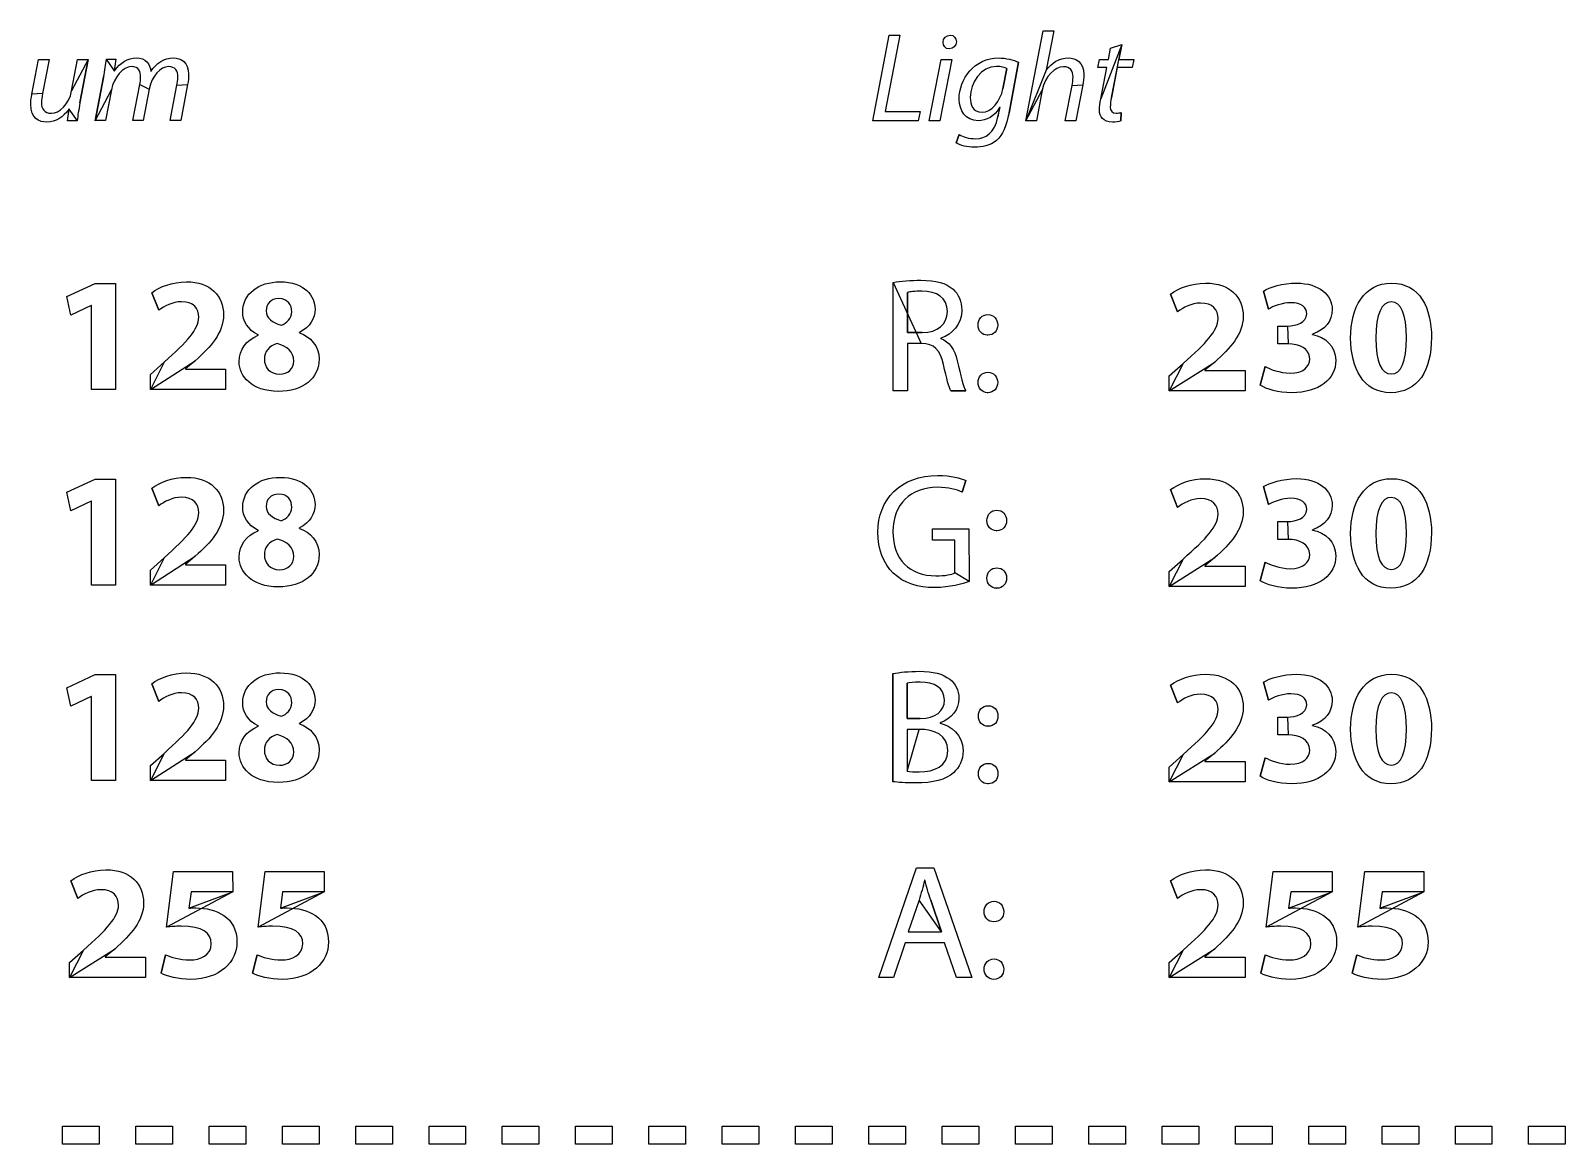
# Model space of a CAD drawing. Extents: x 1 to 901, y -2 to 434.
# Drawn here: x 584.4 to 720.4, y -2.4 to 96.2 of the extents above; entities that cross this region are included whole.
import ezdxf

# ---------------------------------------------------------------- set-up
doc = ezdxf.new("R2010")
doc.units = 0
doc.layers.add('Design_Template', color=7, linetype='CONTINUOUS')

msp = doc.modelspace()

# ---------------------------------------------------------------- linework, layer by layer
at = {"layer": 'Design_Template', "color": 7}
for points in [[(660.467067, 95.838073), (661.410683, 95.838073), (660.104076, 89.072238), (663.198842, 89.072238), (663.04049, 88.262006), (659.015102, 88.262006), (660.467067, 95.838073), (660.467067, 95.838073)], [(672.561909, 88.264413), (674.099141, 96.242387), (675.042757, 96.242387), (674.359001, 92.735929), (674.383363, 92.735929)], [(665.777137, 94.633957), (665.764144, 94.633957), (665.764144, 94.634759), (665.764144, 94.634759)], [(679.201323, 90.219398), (679.747028, 92.972581), (678.95202, 92.972581), (679.099815, 93.702591), (679.885079, 93.702591), (680.078349, 94.702144), (681.066628, 95.006182), (681.066628, 95.006182), (681.066628, 95.006182)], [(681.066628, 95.006182), (680.815701, 93.702591), (682.135301, 93.702591), (681.987505, 92.972581), (680.667906, 92.972581), (680.155495, 90.330905)], [(584.48411, 90.621305), (585.076915, 93.700185), (586.018906, 93.700185), (585.438282, 90.667031)], [(588.009268, 90.914111), (588.543605, 93.700185), (589.488844, 93.700185), (589.488844, 93.701789), (589.488032, 93.701789), (589.488032, 93.702591), (589.488032, 93.702591)], [(589.488032, 93.702591), (588.749056, 89.847975)], [(591.089417, 93.704998), (591.918532, 93.704998), (591.769112, 92.683785), (591.802407, 92.683785)], [(664.00197, 88.264413), (665.060086, 93.702591), (666.003702, 93.702591), (664.945586, 88.264413), (664.00197, 88.264413), (664.00197, 88.264413)], [(670.530944, 91.087388), (670.880942, 92.894766), (670.880942, 92.894766)], [(671.917945, 93.445082), (671.077461, 88.951104)], [(590.099514, 88.264413), (590.83849, 92.120634)], [(594.877683, 91.058509), (594.343347, 88.270831), (593.43465, 88.270831), (594.050193, 91.462822)], [(598.288341, 91.484482), (597.674423, 88.270831), (596.752733, 88.270831), (597.344726, 91.404261)], [(677.627548, 91.445976), (677.012005, 88.265215), (676.066766, 88.265215), (676.682309, 91.398646)], [(591.534427, 91.002354), (591.022016, 88.271633), (590.100326, 88.271633), (590.100326, 88.264413), (590.099514, 88.264413), (590.099514, 88.264413), (590.099514, 88.264413)], [(674.019559, 90.983101), (673.507149, 88.261204), (672.563533, 88.261204), (672.563533, 88.264413), (672.561909, 88.264413), (672.561909, 88.264413), (672.561909, 88.264413)], [(588.498129, 88.262006), (587.643029, 88.262006), (587.794072, 89.284824), (587.770522, 89.284824)], [(670.098115, 88.615781), (670.280829, 89.424408), (670.247534, 89.424408)], [(681.02034, 88.985599), (680.974053, 88.244358)], [(666.392679, 86.301406), (666.660659, 87.029813), (666.660659, 87.029813), (666.660659, 87.029813)], [(589.772397, 71.881864), (589.743522, 71.881864), (587.953252, 71.030041), (587.59231, 72.676737), (590.090828, 73.831751), (591.896339, 73.831751), (591.896339, 64.444861), (589.7732, 64.444861), (589.7732, 71.881864), (589.772397, 71.881864)], [(663.292229, 68.538883), (662.092814, 68.538883), (662.092814, 64.320865), (660.821126, 64.320865), (660.821126, 73.931335), (660.820314, 73.931335), (660.820314, 73.931335), (660.820314, 73.931335)], [(595.735154, 71.463973), (595.114334, 73.023241)], [(662.092814, 73.051312), (662.092814, 69.497523), (662.092814, 69.497523)], [(686.016954, 71.32977), (685.38923, 72.904507)], [(694.074227, 71.576851), (693.61866, 73.165225)], [(605.250378, 71.419858), (605.250378, 71.419858)], [(608.210901, 69.514086), (608.210901, 69.469971)], [(662.092814, 69.497523), (663.395361, 69.497523)], [(695.81285, 68.498773), (694.907402, 68.498773), (694.907402, 70.07351), (695.769811, 70.07351)], [(604.528494, 69.25501), (604.528494, 69.283084), (604.528494, 69.283084)], [(665.033288, 69.004967), (665.033288, 68.960845)], [(669.195915, 69.264883), (669.18211, 69.264883), (669.18211, 69.264883)], [(697.975369, 69.351521), (697.975369, 69.323444)], [(703.586713, 69.004967), (703.586713, 69.004967)], [(708.515114, 69.063528), (708.515114, 69.063528)], [(598.969993, 67.000328), (598.103733, 66.279247), (598.103733, 66.250372), (601.656201, 66.250372), (601.656201, 64.444861), (594.998833, 64.444861), (594.998833, 64.444861)], [(594.998833, 64.444861), (594.998833, 65.773127), (596.197159, 66.856754)], [(607.705583, 66.972255), (607.705583, 66.972255)], [(689.306614, 66.881518), (688.429588, 66.15953), (688.429588, 66.131452), (692.012403, 66.131452), (692.012403, 64.324876), (685.269857, 64.324876), (685.269857, 64.324876), (685.269857, 64.324876), (685.269857, 64.324876)], [(685.269857, 64.324876), (685.269857, 65.653335), (686.499318, 66.75156)], [(693.326318, 64.829466), (693.778636, 66.478007), (693.778636, 66.478007), (693.778636, 66.478007)], [(667.241283, 64.324876), (665.926556, 64.324876)], [(669.195915, 64.166841), (669.18211, 64.166841), (669.18211, 64.166841)], [(589.772397, 54.557466), (589.743522, 54.557466), (587.953252, 53.705644), (587.59231, 55.35234), (590.090828, 56.507353), (591.896339, 56.507353), (591.896339, 47.119662), (589.7732, 47.119662), (589.7732, 54.557466), (589.772397, 54.557466)], [(667.238847, 56.387816), (666.9327, 55.36179)], [(694.074227, 54.252334), (693.61866, 55.839906)], [(595.735154, 54.139576), (595.114334, 55.698844)], [(686.016954, 54.002847), (685.38923, 55.577584)], [(605.250378, 54.095461), (605.250378, 54.095461)], [(604.528494, 51.929811), (604.528494, 51.958687), (604.528494, 51.958687)], [(608.210901, 52.189689), (608.210901, 52.145574)], [(666.288735, 48.198059), (666.288735, 51.101255), (664.28538, 51.101255), (664.28538, 52.112039), (667.530377, 52.112039), (667.532813, 47.431948), (667.532813, 47.431948), (667.532813, 47.431948), (667.532813, 47.431948)], [(669.986051, 51.937959), (669.972245, 51.937959), (669.972245, 51.937959)], [(695.81285, 51.171047), (694.907402, 51.171047), (694.907402, 52.745784), (695.769811, 52.745784)], [(697.975369, 52.026202), (697.975369, 51.998125)], [(703.586713, 51.678043), (703.586713, 51.678043)], [(708.515114, 51.735802), (708.515114, 51.735802)], [(598.969993, 49.676733), (598.103733, 48.95485), (598.103733, 48.926777), (601.656201, 48.926777), (601.656201, 47.120464), (594.998833, 47.120464), (594.998833, 47.119662)], [(594.998833, 47.119662), (594.998833, 48.447927), (596.197159, 49.532357)], [(607.705583, 49.647858), (607.705583, 49.647858)], [(689.306614, 49.55299), (688.429588, 48.832606), (688.429588, 48.804529), (692.012403, 48.804529), (692.012403, 46.997953), (685.269857, 46.997953), (685.269857, 46.997953), (685.269857, 46.997953), (685.269857, 46.997953)], [(685.269857, 46.997953), (685.269857, 48.326412), (686.499318, 49.423032)], [(693.326318, 47.505752), (693.778636, 49.150281), (693.778636, 49.150281), (693.778636, 49.150281)], [(669.986051, 46.839116), (669.972245, 46.839116), (669.972245, 46.839116)], [(589.772397, 37.233069), (589.743522, 37.233069), (587.953252, 36.381247), (587.59231, 38.027943), (590.090828, 39.182154), (591.896339, 39.182154), (591.896339, 29.795265), (589.7732, 29.795265), (589.7732, 37.233069), (589.772397, 37.233069)], [(595.735154, 36.814377), (595.114334, 38.372843)], [(660.791892, 29.698305), (660.791892, 39.276686), (660.791892, 39.276686), (660.791892, 39.276686), (660.791892, 39.276686)], [(662.064392, 38.422333), (662.064392, 35.288903), (662.064392, 35.288903), (662.064392, 35.288903)], [(686.016954, 36.675121), (685.38923, 38.249858)], [(694.074227, 36.922202), (693.61866, 38.510576)], [(605.250378, 36.771064), (605.250378, 36.771064)], [(695.81285, 33.844124), (694.907402, 33.844124), (694.907402, 35.418861), (695.769811, 35.418861)], [(604.528494, 34.605414), (604.528494, 34.634289), (604.528494, 34.634289)], [(608.210901, 34.86449), (608.210901, 34.820375)], [(663.115199, 34.335878), (662.061956, 34.335878), (662.064392, 30.624055), (662.064392, 30.624055), (662.064392, 30.624055)], [(662.064392, 35.288903), (663.219143, 35.288903)], [(664.972384, 34.912667), (664.972384, 34.884589)], [(669.226773, 34.610234), (669.210532, 34.610234), (669.210532, 34.610234), (669.210532, 34.610234)], [(697.975369, 34.696872), (697.975369, 34.668795)], [(703.586713, 34.351922), (703.586713, 34.351922)], [(708.515114, 34.408077), (708.515114, 34.408077)], [(598.969993, 32.350732), (598.103733, 31.628848), (598.103733, 31.600775), (601.656201, 31.600775), (601.656201, 29.794463), (594.998833, 29.794463), (594.998833, 29.794463)], [(594.998833, 29.794463), (594.998833, 31.122728), (596.197159, 32.207157)], [(607.705583, 32.323461), (607.705583, 32.323461)], [(689.306614, 32.226869), (688.429588, 31.504881), (688.429588, 31.478408), (692.012403, 31.478408), (692.012403, 29.671832), (685.269857, 29.671832), (685.269857, 29.671832), (685.269857, 29.671832), (685.269857, 29.671832)], [(685.269857, 29.671832), (685.269857, 30.998686), (686.499318, 32.096911)], [(693.326318, 30.176422), (693.778636, 31.823358), (693.778636, 31.823358), (693.778636, 31.823358)], [(669.226773, 29.512192), (669.210532, 29.512192), (669.210532, 29.512192), (669.210532, 29.512192)], [(661.873558, 15.404536), (660.85036, 12.343304), (659.534009, 12.343304), (662.882138, 22.078117), (664.417746, 22.078117), (667.78374, 12.343304), (666.422725, 12.343304), (665.369482, 15.404536), (661.873558, 15.404536), (661.873558, 15.404536)], [(588.569591, 19.347395), (587.941867, 20.922133)], [(596.419788, 16.805193), (597.045887, 21.731562), (602.279623, 21.731562), (602.282059, 19.926591), (602.282059, 19.926591), (602.282059, 19.926591)], [(604.532281, 16.805193), (605.160004, 21.731562), (610.39374, 21.731562), (610.395364, 19.926591), (610.395364, 19.926591), (610.395364, 19.926591)], [(663.628422, 20.96465), (663.6, 20.96465)], [(686.016954, 19.347395), (685.38923, 20.922133)], [(693.867151, 16.805193), (694.49325, 21.731562), (699.726986, 21.731562), (699.729422, 19.926591), (699.729422, 19.926591), (699.729422, 19.926591)], [(701.979644, 16.805193), (702.607367, 21.731562), (707.841103, 21.731562), (707.842727, 19.926591), (707.842727, 19.926591), (707.842727, 19.926591)], [(602.282059, 19.926591), (598.597736, 19.926591), (598.393097, 18.481811)], [(610.395364, 19.926591), (606.711041, 19.926591), (606.506402, 18.481811)], [(663.103831, 19.2038), (662.139102, 16.38644), (665.106374, 16.38644), (665.106374, 16.38644), (665.106374, 16.38644)], [(665.106374, 16.38644), (664.140833, 19.187756)], [(699.729422, 19.926591), (696.0451, 19.926591), (695.84046, 18.481811)], [(707.842727, 19.926591), (704.158405, 19.926591), (703.953765, 18.481811)], [(669.736748, 17.28331), (669.722943, 17.28331), (669.722943, 17.28331)], [(591.859251, 14.897539), (590.982225, 14.177155), (590.982225, 14.147473), (594.56504, 14.147473), (594.56504, 12.342502), (587.822494, 12.342502), (587.822494, 12.342502), (587.822494, 12.342502), (587.822494, 12.342502)], [(587.822494, 12.342502), (587.822494, 13.670961), (589.051955, 14.769186)], [(595.936611, 12.717134), (596.331273, 14.36407)], [(604.049916, 12.717134), (604.444578, 14.36407)], [(689.306614, 14.897539), (688.429588, 14.177155), (688.429588, 14.147473), (692.012403, 14.147473), (692.012403, 12.342502), (685.269857, 12.342502), (685.269857, 12.342502), (685.269857, 12.342502), (685.269857, 12.342502)], [(685.269857, 12.342502), (685.269857, 13.670961), (686.499318, 14.769186)], [(693.383975, 12.717134), (693.778636, 14.36407)], [(701.49728, 12.717134), (701.891941, 14.36407)], [(669.736748, 12.182862), (669.722943, 12.182862), (669.722943, 12.182862)], [(590.445452, -2.433395), (587.197207, -2.433395), (587.197207, -0.828976), (590.445452, -0.828976), (590.445452, -2.433395), (590.445452, -2.433395), (590.445452, -2.433395)], [(596.941943, -2.433395), (593.693698, -2.433395), (593.693698, -0.828976), (596.941943, -0.828976), (596.941943, -2.433395), (596.941943, -2.433395), (596.941943, -2.433395)], [(603.438434, -2.433395), (600.190189, -2.433395), (600.190189, -0.828976), (603.438434, -0.828976), (603.438434, -2.433395), (603.438434, -2.433395), (603.438434, -2.433395)], [(609.934925, -2.433395), (606.68668, -2.433395), (606.68668, -0.828976), (609.934925, -0.828976), (609.934925, -2.433395), (609.934925, -2.433395), (609.934925, -2.433395)], [(616.431416, -2.433395), (613.18317, -2.433395), (613.18317, -0.828976), (616.431416, -0.828976), (616.431416, -2.433395), (616.431416, -2.433395), (616.431416, -2.433395)], [(622.927907, -2.433395), (619.679661, -2.433395), (619.679661, -0.828976), (622.927907, -0.828976), (622.927907, -2.433395), (622.927907, -2.433395), (622.927907, -2.433395)], [(629.424398, -2.433395), (626.176152, -2.433395), (626.176152, -0.828976), (629.424398, -0.828976), (629.424398, -2.433395), (629.424398, -2.433395), (629.424398, -2.433395)], [(635.920889, -2.433395), (632.672643, -2.433395), (632.672643, -0.828976), (635.920889, -0.828976), (635.920889, -2.433395), (635.920889, -2.433395), (635.920889, -2.433395)], [(642.417379, -2.433395), (639.169134, -2.433395), (639.169134, -0.828976), (642.417379, -0.828976), (642.417379, -2.433395), (642.417379, -2.433395), (642.417379, -2.433395)], [(648.91387, -2.433395), (645.665625, -2.433395), (645.665625, -0.828976), (648.91387, -0.828976), (648.91387, -2.433395), (648.91387, -2.433395), (648.91387, -2.433395)], [(655.410361, -2.433395), (652.162116, -2.433395), (652.162116, -0.828976), (655.410361, -0.828976), (655.410361, -2.433395), (655.410361, -2.433395), (655.410361, -2.433395)], [(661.906852, -2.433395), (658.658607, -2.433395), (658.658607, -0.828976), (661.906852, -0.828976), (661.906852, -2.433395), (661.906852, -2.433395), (661.906852, -2.433395)], [(668.403343, -2.433395), (665.155098, -2.433395), (665.155098, -0.828976), (668.403343, -0.828976), (668.403343, -2.433395), (668.403343, -2.433395), (668.403343, -2.433395)], [(674.899834, -2.433395), (671.651588, -2.433395), (671.651588, -0.828976), (674.899834, -0.828976), (674.899834, -2.433395), (674.899834, -2.433395), (674.899834, -2.433395)], [(681.396325, -2.433395), (678.148079, -2.433395), (678.148079, -0.828976), (681.396325, -0.828976), (681.396325, -2.433395), (681.396325, -2.433395), (681.396325, -2.433395)], [(687.892816, -2.433395), (684.64457, -2.433395), (684.64457, -0.828976), (687.892816, -0.828976), (687.892816, -2.433395), (687.892816, -2.433395), (687.892816, -2.433395)], [(694.389306, -2.433395), (691.141061, -2.433395), (691.141061, -0.828976), (694.389306, -0.828976), (694.389306, -2.433395), (694.389306, -2.433395), (694.389306, -2.433395)], [(700.885797, -2.433395), (697.637552, -2.433395), (697.637552, -0.828976), (700.885797, -0.828976), (700.885797, -2.433395), (700.885797, -2.433395), (700.885797, -2.433395)], [(707.382288, -2.433395), (704.134043, -2.433395), (704.134043, -0.828976), (707.382288, -0.828976), (707.382288, -2.433395), (707.382288, -2.433395), (707.382288, -2.433395)], [(713.878779, -2.433395), (710.630534, -2.433395), (710.630534, -0.828976), (713.878779, -0.828976), (713.878779, -2.433395), (713.878779, -2.433395), (713.878779, -2.433395)], [(720.37527, -2.433395), (717.127025, -2.433395), (717.127025, -0.828976), (720.37527, -0.828976), (720.37527, -2.433395), (720.37527, -2.433395), (720.37527, -2.433395)]]:
    msp.add_lwpolyline(points, close=True, dxfattribs=at)
for points in [[(665.229807, 95.220372), (665.2428, 95.578959), (665.515653, 95.848502), (665.855906, 95.848502)], [(665.764144, 94.634759), (665.445003, 94.634759), (665.229807, 94.882642), (665.229807, 95.220372)], [(666.412981, 95.263691), (666.401612, 94.892268), (666.140128, 94.633957), (665.777137, 94.633957)], [(665.855906, 95.848502), (666.19616, 95.848502), (666.412981, 95.600619), (666.412981, 95.263691)], [(590.83849, 92.120634), (590.951367, 92.727105), (591.030137, 93.256563), (591.089417, 93.704998)], [(593.2966, 93.057615), (592.603099, 93.057615), (591.752059, 92.159942), (591.534427, 91.002354)], [(591.802407, 92.683785), (592.314818, 93.436258), (593.00913, 93.830945), (593.737549, 93.830945)], [(594.118406, 92.125447), (594.118406, 92.585916), (593.993348, 93.057615), (593.2966, 93.057615)], [(593.737549, 93.830945), (594.578033, 93.830945), (594.975943, 93.303091), (595.02223, 92.6164)], [(596.595193, 93.057615), (595.913062, 93.057615), (595.105873, 92.27145), (594.877683, 91.058509)], [(595.02223, 92.6164), (595.512715, 93.402565), (596.218397, 93.819714), (597.047511, 93.830945)], [(597.424308, 92.114216), (597.424308, 92.687796), (597.206675, 93.057615), (596.595193, 93.057615)], [(597.047511, 93.830945), (597.683355, 93.830945), (598.37848, 93.426631), (598.37848, 92.403814)], [(666.661471, 90.156023), (666.650102, 91.998698), (668.028983, 93.830143), (670.155771, 93.830143)], [(669.972245, 93.073659), (668.597426, 93.073659), (667.652186, 91.658561), (667.640817, 90.313256)], [(670.880942, 92.894766), (670.711221, 92.973383), (670.368531, 93.073659), (669.972245, 93.073659)], [(670.155771, 93.830143), (670.791615, 93.830143), (671.48674, 93.649645), (671.917945, 93.445082)], [(675.897045, 93.051197), (675.169438, 93.051197), (674.249373, 92.206471), (674.019559, 90.983101)], [(674.383363, 92.735929), (674.847862, 93.398554), (675.518625, 93.826132), (676.350175, 93.826132)], [(676.750522, 92.15192), (676.750522, 92.658115), (676.512588, 93.051197), (675.897045, 93.051197)], [(676.350175, 93.826132), (676.976275, 93.826132), (677.716063, 93.441873), (677.716063, 92.364506)], [(594.050193, 91.462822), (594.094856, 91.699474), (594.118406, 91.912862), (594.118406, 92.125447)], [(597.344726, 91.404261), (597.389389, 91.606418), (597.424308, 91.889598), (597.424308, 92.114216)], [(598.37848, 92.403814), (598.37848, 92.147107), (598.345185, 91.786113), (598.288341, 91.484482)], [(676.682309, 91.398646), (676.717227, 91.600802), (676.750522, 91.849487), (676.750522, 92.15192)], [(677.716063, 92.364506), (677.716063, 92.073304), (677.681144, 91.725145), (677.627548, 91.445976)], [(584.382602, 89.710797), (584.382602, 89.967504), (584.415897, 90.262717), (584.48411, 90.621305)], [(585.438282, 90.667031), (585.370069, 90.362993), (585.336774, 90.106286), (585.336774, 89.869634)], [(585.336774, 89.869634), (585.336774, 89.30889), (585.576332, 88.924631), (586.223545, 88.924631)], [(586.223545, 88.924631), (586.907301, 88.924631), (587.782703, 89.710797), (588.009268, 90.914111)], [(588.749056, 89.847975), (588.634556, 89.241504), (588.555786, 88.71365), (588.498129, 88.262006)], [(668.33513, 88.26682), (667.233163, 88.26682), (666.661471, 89.187756), (666.661471, 90.156023)], [(667.640817, 90.313256), (667.640817, 89.716412), (667.856826, 89.009666), (668.698933, 89.009666)], [(668.698933, 89.009666), (669.506122, 89.009666), (670.337673, 90.02045), (670.530944, 91.087388)], [(679.086822, 89.19658), (679.086822, 89.513453), (679.120117, 89.826315), (679.201323, 90.219398)], [(680.155495, 90.330905), (680.098651, 90.028472), (680.052363, 89.746094), (680.052363, 89.466123)], [(585.825635, 88.137664), (585.121578, 88.137664), (584.382602, 88.476196), (584.382602, 89.710797)], [(587.770522, 89.284824), (587.280037, 88.576472), (586.554054, 88.137664), (585.825635, 88.137664)], [(668.118309, 86.671225), (669.039999, 86.671225), (669.765982, 87.142924), (670.098115, 88.615781)], [(670.247534, 89.424408), (669.768418, 88.648671), (669.09928, 88.26682), (668.33513, 88.26682)], [(671.077461, 88.951104), (670.849272, 87.803945), (670.543125, 87.006548), (669.962501, 86.524421)], [(680.246446, 88.142477), (679.405962, 88.142477), (679.086822, 88.648671), (679.086822, 89.19658)], [(680.052363, 89.466123), (680.052363, 89.143635), (680.210715, 88.941478), (680.576143, 88.941478)], [(680.576143, 88.941478), (680.736119, 88.941478), (680.896907, 88.952709), (681.02034, 88.985599)], [(680.974053, 88.244358), (680.804332, 88.188203), (680.518486, 88.142477), (680.246446, 88.142477)], [(668.040352, 85.916346), (667.369589, 85.916346), (666.742677, 86.074381), (666.392679, 86.301406)], [(666.660659, 87.029813), (666.990356, 86.826051), (667.537686, 86.671225), (668.118309, 86.671225)], [(669.962501, 86.524421), (669.416796, 86.051117), (668.676196, 85.916346), (668.040352, 85.916346)], [(595.114334, 73.023241), (595.807342, 73.557435), (596.919844, 73.990565), (598.175921, 73.990565)], [(598.175921, 73.990565), (600.313498, 73.990565), (601.468511, 72.748926), (601.468511, 71.058917)], [(603.171354, 71.34767), (603.171354, 72.935813), (604.600683, 73.990565), (606.478381, 73.990565)], [(606.478381, 73.990565), (608.672907, 73.990565), (609.583282, 72.72005), (609.583282, 71.578673)], [(660.820314, 73.931335), (661.464279, 74.059689), (662.385968, 74.133492), (663.262995, 74.133492)], [(663.262995, 74.133492), (664.624009, 74.133492), (665.499412, 73.887214), (666.114954, 73.339305)], [(685.38923, 72.904507), (686.104656, 73.438779), (687.216368, 73.872774), (688.502674, 73.872774)], [(688.502674, 73.872774), (690.651388, 73.872774), (691.836186, 72.630152), (691.836186, 70.925456)], [(693.61866, 73.165225), (694.187915, 73.527022), (695.329674, 73.873576), (696.55751, 73.873576)], [(696.55751, 73.873576), (698.589288, 73.873576), (699.717241, 72.819473), (699.717241, 71.532729)], [(701.351109, 69.005769), (701.351109, 71.722853), (702.519665, 73.871972), (704.976962, 73.871972)], [(704.976962, 73.871972), (707.520339, 73.873576), (708.515114, 71.63461), (708.515114, 69.063528)], [(597.742791, 72.22917), (596.93348, 72.22917), (596.226034, 71.824915), (595.735154, 71.463973)], [(599.273184, 70.856789), (599.273184, 71.621986), (598.825616, 72.22917), (597.742791, 72.22917)], [(606.376516, 72.503485), (605.625757, 72.503485), (605.250378, 71.998167), (605.250378, 71.419858)], [(607.517091, 71.334034), (607.517091, 71.925979), (607.185025, 72.503485), (606.376516, 72.503485)], [(663.350697, 73.168434), (662.736779, 73.168434), (662.297454, 73.110675), (662.092814, 73.051312)], [(665.61716, 71.346616), (665.61716, 72.602877), (664.695471, 73.151588), (663.350697, 73.168434)], [(666.114954, 73.339305), (666.611124, 72.90531), (666.890473, 72.24108), (666.890473, 71.490212)], [(688.050355, 72.11032), (687.230174, 72.11032), (686.513123, 71.706006), (686.016954, 71.32977)], [(689.614386, 70.737739), (689.614386, 71.503849), (689.146638, 72.11032), (688.050355, 72.11032)], [(696.061341, 72.140804), (695.285822, 72.140804), (694.467264, 71.808689), (694.074227, 71.576851)], [(697.465395, 71.158097), (697.465395, 71.720446), (696.997648, 72.140804), (696.061341, 72.140804)], [(704.947728, 72.2122), (704.127546, 72.2122), (703.572908, 71.186175), (703.586713, 69.004967)], [(706.292502, 69.034649), (706.292502, 71.113976), (705.836935, 72.2122), (704.947728, 72.2122)], [(596.197159, 66.856754), (598.262547, 68.705577), (599.258746, 69.759527), (599.273184, 70.856789)], [(601.468511, 71.058917), (601.468511, 69.470773), (600.342373, 68.213894), (598.969993, 67.000328)], [(604.528494, 69.283084), (603.618119, 69.759527), (603.171354, 70.524723), (603.171354, 71.34767)], [(605.250378, 71.419858), (605.250378, 70.784601), (605.813447, 70.380346), (606.564205, 70.149344)], [(606.564205, 70.149344), (607.070326, 70.29372), (607.517091, 70.755726), (607.517091, 71.334034)], [(609.583282, 71.578673), (609.583282, 70.770163), (609.150152, 69.976092), (608.210901, 69.514086)], [(663.395361, 69.497523), (664.754751, 69.497523), (665.61716, 70.233952), (665.61716, 71.346616)], [(666.890473, 71.490212), (666.890473, 70.203468), (666.070291, 69.351521), (665.033288, 69.004967)], [(668.333506, 70.160951), (668.333506, 70.695222), (668.699745, 71.083492), (669.210532, 71.083492)], [(669.210532, 71.083492), (669.722943, 71.083492), (670.059136, 70.695222), (670.072941, 70.160951)], [(686.499318, 66.75156), (688.575759, 68.586213), (689.584339, 69.641119), (689.614386, 70.737739)], [(691.836186, 70.925456), (691.836186, 69.350719), (690.67981, 68.094459), (689.306614, 66.881518)], [(695.769811, 70.07351), (696.515283, 70.089554), (697.465395, 70.361503), (697.465395, 71.158097)], [(699.717241, 71.532729), (699.717241, 70.536385), (699.147986, 69.757439), (697.975369, 69.351521)], [(608.210901, 69.469971), (609.134912, 69.123467), (609.944223, 68.343833), (609.944223, 67.145507)], [(669.18211, 69.264883), (668.68594, 69.264883), (668.333506, 69.654757), (668.333506, 70.160951)], [(670.072941, 70.160951), (670.072941, 69.654757), (669.736748, 69.264883), (669.195915, 69.264883)], [(602.852923, 66.900067), (602.852923, 68.027007), (603.50342, 68.806641), (604.528494, 69.25501)], [(606.232139, 68.517085), (605.510256, 68.314958), (605.091563, 67.795202), (605.091563, 67.116632)], [(607.705583, 66.972255), (607.705583, 67.7944), (607.084763, 68.286083), (606.232139, 68.517085)], [(665.267162, 66.64968), (664.977256, 67.992578), (664.448604, 68.498773), (663.292229, 68.538883)], [(665.033288, 68.960845), (665.795002, 68.700929), (666.246508, 68.007018), (666.47957, 66.996234)], [(697.728503, 67.155874), (697.728503, 68.080019), (696.793008, 68.498773), (695.81285, 68.498773)], [(697.975369, 69.323444), (699.115504, 69.121287), (700.037193, 68.269341), (700.037193, 67.040356)], [(704.903877, 64.166039), (702.449015, 64.166039), (701.365726, 66.350456), (701.351109, 69.005769)], [(703.586713, 69.004967), (703.570472, 66.853441), (704.099124, 65.827415), (704.959909, 65.827415)], [(708.515114, 69.063528), (708.515114, 66.160332), (707.330316, 64.166039), (704.903877, 64.166039)], [(704.959909, 65.827415), (705.822318, 65.827415), (706.292502, 66.895958), (706.292502, 69.034649)], [(606.333203, 64.286047), (603.950186, 64.286047), (602.852923, 65.629552), (602.852923, 66.900067)], [(605.091563, 67.116632), (605.076324, 66.437259), (605.596882, 65.802002), (606.419829, 65.802002)], [(609.944223, 67.145507), (609.944223, 65.44106), (608.514894, 64.286047), (606.333203, 64.286047)], [(606.419829, 65.802002), (607.185025, 65.802002), (607.705583, 66.30732), (607.705583, 66.972255)], [(665.926556, 64.324876), (665.764956, 64.61287), (665.545699, 65.437541), (665.267162, 66.64968)], [(666.47957, 66.996234), (666.801146, 65.639698), (667.036644, 64.699508), (667.241283, 64.324876)], [(695.986631, 65.899614), (697.143007, 65.899614), (697.728503, 66.448325), (697.728503, 67.155874)], [(700.037193, 67.040356), (700.037193, 65.379782), (698.560866, 64.166841), (696.148231, 64.166841)], [(668.333506, 65.061305), (668.333506, 65.597181), (668.699745, 65.973417), (669.210532, 65.973417)], [(669.210532, 65.973417), (669.722943, 65.973417), (670.059136, 65.597181), (670.072941, 65.061305)], [(693.778636, 66.478007), (694.173298, 66.27585), (695.081183, 65.899614), (695.986631, 65.899614)], [(669.18211, 64.166841), (668.68594, 64.166841), (668.333506, 64.556715), (668.333506, 65.061305)], [(670.072941, 65.061305), (670.072941, 64.556715), (669.736748, 64.166841), (669.195915, 64.166841)], [(696.148231, 64.166841), (694.91877, 64.166841), (693.881768, 64.483714), (693.326318, 64.829466)], [(595.114334, 55.698844), (595.807342, 56.233038), (596.919844, 56.666168), (598.175921, 56.666168)], [(598.175921, 56.666168), (600.313498, 56.666168), (601.468511, 55.424528), (601.468511, 53.734519)], [(603.171354, 54.023273), (603.171354, 55.611416), (604.600683, 56.666168), (606.478381, 56.666168)], [(606.478381, 56.666168), (608.672907, 56.666168), (609.583282, 55.395653), (609.583282, 54.254275)], [(659.447118, 51.809606), (659.463359, 54.712802), (661.48052, 56.836251), (664.782361, 56.836251)], [(664.751503, 55.781345), (662.353486, 55.781345), (660.789456, 54.306884), (660.789456, 51.86576)], [(666.9327, 55.36179), (666.406484, 55.593628), (665.747902, 55.781345), (664.751503, 55.781345)], [(664.782361, 56.836251), (665.92412, 56.836251), (666.815763, 56.589972), (667.238847, 56.387816)], [(685.38923, 55.577584), (686.104656, 56.111855), (687.216368, 56.544246), (688.502674, 56.544246)], [(688.502674, 56.544246), (690.651388, 56.544246), (691.836186, 55.303228), (691.836186, 53.598533)], [(693.61866, 55.839906), (694.187915, 56.201703), (695.329674, 56.548257), (696.55751, 56.548257)], [(696.55751, 56.548257), (698.589288, 56.548257), (699.717241, 55.494154), (699.717241, 54.209014)], [(701.351109, 51.678043), (701.351109, 54.393523), (702.519665, 56.544246), (704.976962, 56.544246)], [(704.976962, 56.544246), (707.520339, 56.545851), (708.515114, 54.306884), (708.515114, 51.735802)], [(597.742791, 54.904772), (596.93348, 54.904772), (596.226034, 54.500518), (595.735154, 54.139576)], [(599.273184, 53.532392), (599.273184, 54.297588), (598.825616, 54.904772), (597.742791, 54.904772)], [(606.376516, 55.179088), (605.625757, 55.178286), (605.250378, 54.672968), (605.250378, 54.095461)], [(607.517091, 54.009637), (607.517091, 54.601582), (607.185025, 55.179088), (606.376516, 55.179088)], [(688.050355, 54.783396), (687.230174, 54.783396), (686.513123, 54.379083), (686.016954, 54.002847)], [(689.614386, 53.410816), (689.614386, 54.176926), (689.146638, 54.783396), (688.050355, 54.783396)], [(696.061341, 54.814683), (695.285822, 54.814683), (694.467264, 54.482568), (694.074227, 54.252334)], [(697.465395, 53.830372), (697.465395, 54.39272), (696.997648, 54.814683), (696.061341, 54.814683)], [(704.947728, 54.885277), (704.127546, 54.885277), (703.572908, 53.858449), (703.586713, 51.678043)], [(706.292502, 51.707725), (706.292502, 53.787052), (705.836935, 54.885277), (704.947728, 54.885277)], [(596.197159, 49.532357), (598.262547, 51.380378), (599.258746, 52.43513), (599.273184, 53.532392)], [(601.468511, 53.734519), (601.468511, 52.146376), (600.342373, 50.889497), (598.969993, 49.676733)], [(604.528494, 51.958687), (603.618119, 52.43513), (603.171354, 53.200326), (603.171354, 54.023273)], [(605.250378, 54.095461), (605.250378, 53.460204), (605.813447, 53.055949), (606.564205, 52.824946)], [(606.564205, 52.824946), (607.070326, 52.969323), (607.517091, 53.431328), (607.517091, 54.009637)], [(609.583282, 54.254275), (609.583282, 53.445766), (609.150152, 52.651694), (608.210901, 52.189689)], [(669.123641, 52.832423), (669.123641, 53.366694), (669.488257, 53.756568), (670.000668, 53.756568)], [(670.000668, 53.756568), (670.513078, 53.756568), (670.849272, 53.366694), (670.863077, 52.832423)], [(686.499318, 49.423032), (688.575759, 51.257686), (689.584339, 52.314196), (689.614386, 53.410816)], [(691.836186, 53.598533), (691.836186, 52.023796), (690.67981, 50.767536), (689.306614, 49.55299)], [(695.769811, 52.745784), (696.515283, 52.761828), (697.465395, 53.033778), (697.465395, 53.830372)], [(699.717241, 54.209014), (699.717241, 53.21267), (699.147986, 52.43212), (697.975369, 52.026202)], [(602.852923, 49.574867), (602.852923, 50.70261), (603.50342, 51.481441), (604.528494, 51.929811)], [(608.210901, 52.145574), (609.134912, 51.79907), (609.944223, 51.018634), (609.944223, 49.820308)], [(660.820314, 48.182817), (659.97171, 48.993048), (659.447118, 50.291825), (659.447118, 51.809606)], [(660.789456, 51.86576), (660.789456, 49.39656), (662.295017, 47.938143), (664.591527, 47.938143)], [(669.972245, 51.937959), (669.476076, 51.937959), (669.123641, 52.326229), (669.123641, 52.832423)], [(670.863077, 52.832423), (670.863077, 52.326229), (670.526883, 51.937959), (669.986051, 51.937959)], [(697.975369, 51.998125), (699.115504, 51.795968), (700.037193, 50.944022), (700.037193, 49.715037)], [(704.903877, 46.838313), (702.449015, 46.838313), (701.365726, 49.019521), (701.351109, 51.678043)], [(703.586713, 51.678043), (703.570472, 49.524913), (704.099124, 48.500492), (704.959909, 48.500492)], [(708.515114, 51.735802), (708.515114, 48.832606), (707.330316, 46.838313), (704.903877, 46.838313)], [(704.959909, 48.500492), (705.822318, 48.500492), (706.292502, 49.569035), (706.292502, 51.707725)], [(606.232139, 51.192688), (605.510256, 50.990561), (605.091563, 50.470805), (605.091563, 49.792235)], [(607.705583, 49.647858), (607.705583, 50.470003), (607.084763, 50.960883), (606.232139, 51.192688)], [(697.728503, 49.828148), (697.728503, 50.752294), (696.793008, 51.171047), (695.81285, 51.171047)], [(606.333203, 46.96165), (603.950186, 46.96165), (602.852923, 48.304353), (602.852923, 49.574867)], [(605.091563, 49.792235), (605.076324, 49.11206), (605.596882, 48.477605), (606.419829, 48.477605)], [(609.944223, 49.820308), (609.944223, 48.115861), (608.514894, 46.96165), (606.333203, 46.96165)], [(606.419829, 48.477605), (607.185025, 48.477605), (607.705583, 48.982121), (607.705583, 49.647858)], [(693.778636, 49.150281), (694.173298, 48.948124), (695.081183, 48.571888), (695.986631, 48.571888)], [(695.986631, 48.571888), (697.143007, 48.571888), (697.728503, 49.120599), (697.728503, 49.828148)], [(700.037193, 49.715037), (700.037193, 48.054463), (698.560866, 46.841522), (696.148231, 46.841522)], [(664.504636, 46.897677), (663.013692, 46.897677), (661.784231, 47.272309), (660.820314, 48.182817)], [(664.591527, 47.938143), (665.42389, 47.938143), (665.995581, 48.054463), (666.288735, 48.198059)], [(669.123641, 47.733579), (669.123641, 48.269455), (669.488257, 48.644087), (670.000668, 48.644087)], [(669.972245, 46.839116), (669.476076, 46.839116), (669.123641, 47.228989), (669.123641, 47.733579)], [(670.863077, 47.733579), (670.863077, 47.228989), (670.526883, 46.839116), (669.986051, 46.839116)], [(670.000668, 48.644087), (670.513078, 48.644087), (670.849272, 48.269455), (670.863077, 47.733579)], [(667.532813, 47.431948), (666.963558, 47.229792), (665.835605, 46.897677), (664.504636, 46.897677)], [(696.148231, 46.841522), (694.91877, 46.841522), (693.881768, 47.159197), (693.326318, 47.505752)], [(660.791892, 39.276686), (661.348966, 39.391402), (662.225992, 39.478843), (663.116823, 39.478843)], [(663.116823, 39.478843), (664.386887, 39.478843), (665.205445, 39.261444), (665.820988, 38.770492)], [(595.114334, 38.372843), (595.807342, 38.907036), (596.919844, 39.340968), (598.175921, 39.340968)], [(598.175921, 39.340968), (600.313498, 39.340968), (601.468511, 38.098527), (601.468511, 36.408518)], [(603.171354, 36.698876), (603.171354, 38.287019), (604.600683, 39.341771), (606.478381, 39.341771)], [(606.478381, 39.341771), (608.672907, 39.341771), (609.583282, 38.071256), (609.583282, 36.929076)], [(663.190721, 38.509774), (662.605225, 38.509774), (662.269031, 38.465653), (662.064392, 38.422333)], [(665.354053, 36.921399), (665.354053, 38.062141), (664.477026, 38.509774), (663.190721, 38.509774)], [(665.820988, 38.770492), (666.333399, 38.394256), (666.639546, 37.817467), (666.639546, 37.051357)], [(685.38923, 38.249858), (686.104656, 38.78413), (687.216368, 39.218125), (688.502674, 39.218125)], [(688.502674, 39.218125), (690.651388, 39.218125), (691.836186, 37.975503), (691.836186, 36.270807)], [(693.61866, 38.510576), (694.187915, 38.872373), (695.329674, 39.218927), (696.55751, 39.218927)], [(696.55751, 39.218927), (698.589288, 39.218927), (699.717241, 38.166428), (699.717241, 36.87808)], [(701.351109, 34.349516), (701.351109, 37.064995), (702.519665, 39.215719), (704.976962, 39.215719)], [(704.976962, 39.215719), (707.520339, 39.218125), (708.515114, 36.979158), (708.515114, 34.408077)], [(597.742791, 37.578771), (596.93348, 37.578771), (596.226034, 37.174516), (595.735154, 36.814377)], [(599.273184, 36.206391), (599.273184, 36.972389), (598.825616, 37.578771), (597.742791, 37.578771)], [(606.376516, 37.853889), (605.625757, 37.853087), (605.250378, 37.348571), (605.250378, 36.771064)], [(605.250378, 36.771064), (605.250378, 36.135005), (605.813447, 35.73075), (606.564205, 35.500549)], [(607.517091, 36.68524), (607.517091, 37.277184), (607.185025, 37.853889), (606.376516, 37.853889)], [(609.583282, 36.929076), (609.583282, 36.120567), (609.150152, 35.326495), (608.210901, 34.86449)], [(663.219143, 35.288903), (664.563917, 35.288903), (665.354053, 35.98121), (665.354053, 36.921399)], [(666.639546, 37.051357), (666.639546, 36.111168), (666.011822, 35.288903), (664.972384, 34.912667)], [(688.050355, 37.455671), (687.230174, 37.455671), (686.513123, 37.051357), (686.016954, 36.675121)], [(689.614386, 36.08309), (689.614386, 36.8492), (689.146638, 37.455671), (688.050355, 37.455671)], [(696.061341, 37.486155), (695.285822, 37.486155), (694.467264, 37.15404), (694.074227, 36.922202)], [(697.465395, 36.503448), (697.465395, 37.065797), (696.997648, 37.486155), (696.061341, 37.486155)], [(699.717241, 36.87808), (699.717241, 35.881736), (699.147986, 35.10279), (697.975369, 34.696872)], [(704.947728, 37.557551), (704.127546, 37.557551), (703.572908, 36.531525), (703.586713, 34.351922)], [(706.292502, 34.38), (706.292502, 36.462535), (705.836935, 37.557551), (704.947728, 37.557551)], [(596.197159, 32.207157), (598.262547, 34.055981), (599.258746, 35.10993), (599.273184, 36.206391)], [(601.468511, 36.408518), (601.468511, 34.820375), (600.342373, 33.563496), (598.969993, 32.350732)], [(604.528494, 34.634289), (603.618119, 35.110732), (603.171354, 35.875127), (603.171354, 36.698876)], [(606.564205, 35.500549), (607.070326, 35.644926), (607.517091, 36.106931), (607.517091, 36.68524)], [(668.363552, 35.506302), (668.363552, 36.040573), (668.728167, 36.430447), (669.240578, 36.430447)], [(669.210532, 34.610234), (668.714362, 34.610234), (668.363552, 35.000107), (668.363552, 35.506302)], [(670.102175, 35.506302), (670.102175, 35.000107), (669.767606, 34.610234), (669.226773, 34.610234)], [(669.240578, 36.430447), (669.751365, 36.430447), (670.087558, 36.040573), (670.102175, 35.506302)], [(686.499318, 32.096911), (688.575759, 33.931564), (689.584339, 34.988074), (689.614386, 36.08309)], [(691.836186, 36.270807), (691.836186, 34.69607), (690.67981, 33.43981), (689.306614, 32.226869)], [(695.769811, 35.418861), (696.515283, 35.434905), (697.465395, 35.706854), (697.465395, 36.503448)], [(602.852923, 32.25047), (602.852923, 33.378212), (603.50342, 34.157044), (604.528494, 34.605414)], [(608.210901, 34.820375), (609.134912, 34.473871), (609.944223, 33.694237), (609.944223, 32.495911)], [(665.659388, 32.457103), (665.659388, 33.787167), (664.503012, 34.335878), (663.115199, 34.335878)], [(664.972384, 34.884589), (665.906254, 34.654355), (667.005785, 33.888245), (667.005785, 32.443466)], [(697.975369, 34.668795), (699.115504, 34.466638), (700.037193, 33.616296), (700.037193, 32.385707)], [(704.903877, 29.51139), (702.449015, 29.51139), (701.365726, 31.692598), (701.351109, 34.349516)], [(703.586713, 34.351922), (703.570472, 32.198792), (704.099124, 31.172766), (704.959909, 31.172766)], [(708.515114, 34.408077), (708.515114, 31.504881), (707.330316, 29.51139), (704.903877, 29.51139)], [(704.959909, 31.172766), (705.822318, 31.172766), (706.292502, 32.241309), (706.292502, 34.38)], [(606.232139, 33.868291), (605.510256, 33.666164), (605.091563, 33.146408), (605.091563, 32.467837)], [(607.705583, 32.323461), (607.705583, 33.145606), (607.084763, 33.636486), (606.232139, 33.868291)], [(697.728503, 32.501225), (697.728503, 33.42537), (696.793008, 33.844124), (695.81285, 33.844124)], [(606.333203, 29.637253), (603.950186, 29.637253), (602.852923, 30.979956), (602.852923, 32.25047)], [(605.091563, 32.467837), (605.076324, 31.787663), (605.596882, 31.153208), (606.419829, 31.153208)], [(609.944223, 32.495911), (609.944223, 30.791464), (608.514894, 29.637253), (606.333203, 29.637253)], [(606.419829, 31.153208), (607.185025, 31.153208), (607.705583, 31.657724), (607.705583, 32.323461)], [(663.129816, 30.566295), (664.446168, 30.566295), (665.659388, 31.046017), (665.659388, 32.457103)], [(667.005785, 32.443466), (667.005785, 31.605157), (666.669592, 30.969005), (666.171798, 30.492492)], [(668.363552, 30.406656), (668.363552, 30.940927), (668.728167, 31.317164), (669.240578, 31.317164)], [(669.240578, 31.317164), (669.751365, 31.317164), (670.087558, 30.940927), (670.102175, 30.406656)], [(693.778636, 31.823358), (694.173298, 31.621201), (695.081183, 31.244965), (695.986631, 31.244965)], [(695.986631, 31.244965), (697.143007, 31.244965), (697.728503, 31.793676), (697.728503, 32.501225)], [(700.037193, 32.385707), (700.037193, 30.725133), (698.560866, 29.512192), (696.148231, 29.512192)], [(662.064392, 30.624055), (662.313695, 30.579933), (662.67831, 30.566295), (663.129816, 30.566295)], [(666.171798, 30.492492), (665.484794, 29.872384), (664.373082, 29.581984), (662.766825, 29.581984)], [(669.210532, 29.512192), (668.714362, 29.512192), (668.363552, 29.900462), (668.363552, 30.406656)], [(670.102175, 30.406656), (670.102175, 29.900462), (669.767606, 29.512192), (669.226773, 29.512192)], [(696.148231, 29.512192), (694.91877, 29.512192), (693.881768, 29.829065), (693.326318, 30.176422)], [(662.766825, 29.581984), (661.889799, 29.581984), (661.217412, 29.639743), (660.791892, 29.698305)], [(587.941867, 20.922133), (588.657293, 21.456404), (589.769005, 21.888795), (591.05531, 21.888795)], [(591.05531, 21.888795), (593.204025, 21.888795), (594.388822, 20.647777), (594.388822, 18.943082)], [(685.38923, 20.922133), (686.104656, 21.456404), (687.216368, 21.888795), (688.502674, 21.888795)], [(688.502674, 21.888795), (690.651388, 21.888795), (691.836186, 20.647777), (691.836186, 18.943082)], [(663.6, 20.96465), (663.453829, 20.387861), (663.292229, 19.79583), (663.103831, 19.2038)], [(664.140833, 19.187756), (663.921576, 19.823908), (663.776217, 20.402301), (663.628422, 20.96465)], [(590.602992, 20.127945), (589.78281, 20.127945), (589.06576, 19.723632), (588.569591, 19.347395)], [(592.167022, 18.755365), (592.167022, 19.51987), (591.699275, 20.127945), (590.602992, 20.127945)], [(668.874339, 18.177774), (668.874339, 18.712045), (669.240578, 19.101919), (669.751365, 19.101919)], [(669.751365, 19.101919), (670.263776, 19.101919), (670.599969, 18.712045), (670.613774, 18.177774)], [(688.050355, 20.127945), (687.230174, 20.127945), (686.513123, 19.723632), (686.016954, 19.347395)], [(689.614386, 18.755365), (689.614386, 19.51987), (689.146638, 20.127945), (688.050355, 20.127945)], [(589.051955, 14.769186), (591.128396, 16.602234), (592.136976, 17.65714), (592.167022, 18.755365)], [(594.388822, 18.943082), (594.388822, 17.36674), (593.232447, 16.112084), (591.859251, 14.897539)], [(598.393097, 18.481811), (598.597736, 18.509889), (598.77233, 18.509889), (599.007015, 18.509889)], [(599.007015, 18.509889), (599.912464, 18.509889), (600.834153, 18.307732), (601.50654, 17.829615)], [(601.50654, 17.829615), (602.22359, 17.353102), (602.662916, 16.574959), (602.662916, 15.475932)], [(606.506402, 18.481811), (606.711041, 18.509889), (606.885635, 18.509889), (607.12032, 18.509889)], [(607.12032, 18.509889), (608.025769, 18.509889), (608.947458, 18.307732), (609.619845, 17.829615)], [(609.619845, 17.829615), (610.336895, 17.353102), (610.776221, 16.574959), (610.776221, 15.475932)], [(669.722943, 17.28331), (669.226773, 17.28331), (668.874339, 17.67158), (668.874339, 18.177774)], [(670.613774, 18.177774), (670.613774, 17.67158), (670.277581, 17.28331), (669.736748, 17.28331)], [(686.499318, 14.769186), (688.575759, 16.602234), (689.584339, 17.65714), (689.614386, 18.755365)], [(691.836186, 18.943082), (691.836186, 17.36674), (690.67981, 16.112084), (689.306614, 14.897539)], [(695.84046, 18.481811), (696.0451, 18.509889), (696.219693, 18.509889), (696.454379, 18.509889)], [(696.454379, 18.509889), (697.359827, 18.509889), (698.281517, 18.307732), (698.953903, 17.829615)], [(698.953903, 17.829615), (699.670954, 17.353102), (700.110279, 16.574959), (700.110279, 15.475932)], [(703.953765, 18.481811), (704.158405, 18.509889), (704.332998, 18.509889), (704.567684, 18.509889)], [(704.567684, 18.509889), (705.473132, 18.509889), (706.394822, 18.307732), (707.067208, 17.829615)], [(707.067208, 17.829615), (707.784259, 17.353102), (708.223584, 16.574959), (708.223584, 15.475932)], [(597.706093, 16.89103), (597.179877, 16.89103), (596.812826, 16.862952), (596.419788, 16.805193)], [(600.381835, 15.332337), (600.381835, 16.298999), (599.606317, 16.89103), (597.706093, 16.89103)], [(605.818586, 16.89103), (605.293994, 16.89103), (604.926943, 16.862952), (604.532281, 16.805193)], [(608.494328, 15.332337), (608.494328, 16.298999), (607.720434, 16.89103), (605.818586, 16.89103)], [(695.153456, 16.89103), (694.62724, 16.89103), (694.260189, 16.862952), (693.867151, 16.805193)], [(697.829198, 15.332337), (697.829198, 16.298999), (697.05368, 16.89103), (695.153456, 16.89103)], [(703.265949, 16.89103), (702.741358, 16.89103), (702.374306, 16.862952), (701.979644, 16.805193)], [(705.941691, 15.332337), (705.941691, 16.298999), (705.167797, 16.89103), (703.265949, 16.89103)], [(598.479987, 13.901997), (599.401677, 13.901997), (600.381835, 14.335992), (600.381835, 15.332337)], [(602.662916, 15.475932), (602.662916, 13.725511), (601.141925, 12.182862), (598.583931, 12.182862)], [(606.59248, 13.901997), (607.515794, 13.901997), (608.494328, 14.335992), (608.494328, 15.332337)], [(610.776221, 15.475932), (610.776221, 13.725511), (609.25523, 12.182862), (606.697236, 12.182862)], [(695.927351, 13.901997), (696.84904, 13.901997), (697.829198, 14.335992), (697.829198, 15.332337)], [(700.110279, 15.475932), (700.110279, 13.725511), (698.589288, 12.182862), (696.031295, 12.182862)], [(704.039844, 13.901997), (704.963157, 13.901997), (705.941691, 14.335992), (705.941691, 15.332337)], [(708.223584, 15.475932), (708.223584, 13.725511), (706.702593, 12.182862), (704.1446, 12.182862)], [(596.331273, 14.36407), (596.754357, 14.161913), (597.617578, 13.901997), (598.479987, 13.901997)], [(604.444578, 14.36407), (604.86685, 14.161913), (605.730883, 13.901997), (606.59248, 13.901997)], [(668.874339, 13.07893), (668.874339, 13.613202), (669.240578, 13.989438), (669.751365, 13.989438)], [(669.751365, 13.989438), (670.263776, 13.989438), (670.599969, 13.613202), (670.613774, 13.07893)], [(693.778636, 14.36407), (694.20172, 14.161913), (695.064942, 13.901997), (695.927351, 13.901997)], [(701.891941, 14.36407), (702.314213, 14.161913), (703.178247, 13.901997), (704.039844, 13.901997)], [(598.583931, 12.182862), (597.42918, 12.182862), (596.465263, 12.442778), (595.936611, 12.717134)], [(606.697236, 12.182862), (605.540861, 12.182862), (604.578568, 12.442778), (604.049916, 12.717134)], [(669.722943, 12.182862), (669.226773, 12.182862), (668.874339, 12.572736), (668.874339, 13.07893)], [(670.613774, 13.07893), (670.613774, 12.572736), (670.277581, 12.182862), (669.736748, 12.182862)], [(696.031295, 12.182862), (694.876543, 12.182862), (693.912626, 12.442778), (693.383975, 12.717134)], [(704.1446, 12.182862), (702.988224, 12.182862), (702.025931, 12.442778), (701.49728, 12.717134)]]:
    msp.add_open_spline(points, degree=3, dxfattribs=at)

doc.saveas('drawing.dxf')
